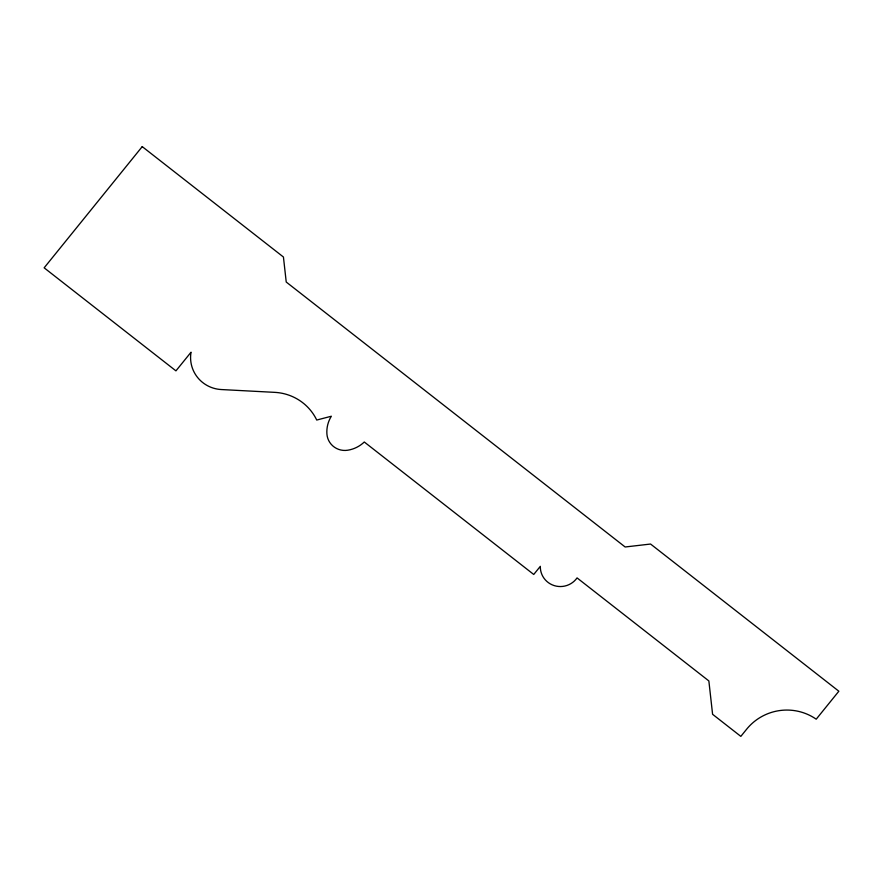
<?xml version="1.0" encoding="UTF-8"?>
<svg xmlns="http://www.w3.org/2000/svg" width="883" height="883" viewBox="0 0 883 883"><rect width="100%" height="100%" fill="white"/><g stroke="black" fill="none" stroke-linecap="round" stroke-linejoin="round"><path stroke-width="1.32" d="M142.229 146.622L44.15 267.825L175.938 370.86L191.037 352.218A32.781 32.218 -12.7 0 0 221.335 389.546L274.801 392.361A49.724 48.874 -12.7 0 1 316.732 420.043L331.335 416.235A30.419 29.901 -12.7 0 0 326.909 433.995A18.113 17.803 -12.7 0 0 347.681 450.231A30.419 29.901 -12.7 0 0 364.282 441.997L533.74 574.469L540.319 566.334A20.199 19.856 -12.7 0 0 577.063 577.901L708.861 680.936L712.592 714.292L740.837 736.378L746.499 729.38A51.181 50.309 -12.7 0 1 816.212 719.192L838.85 691.223L650.572 544.038L625.142 546.985L286.235 282.041L283.432 257.019L142.229 146.622"/></g></svg>
